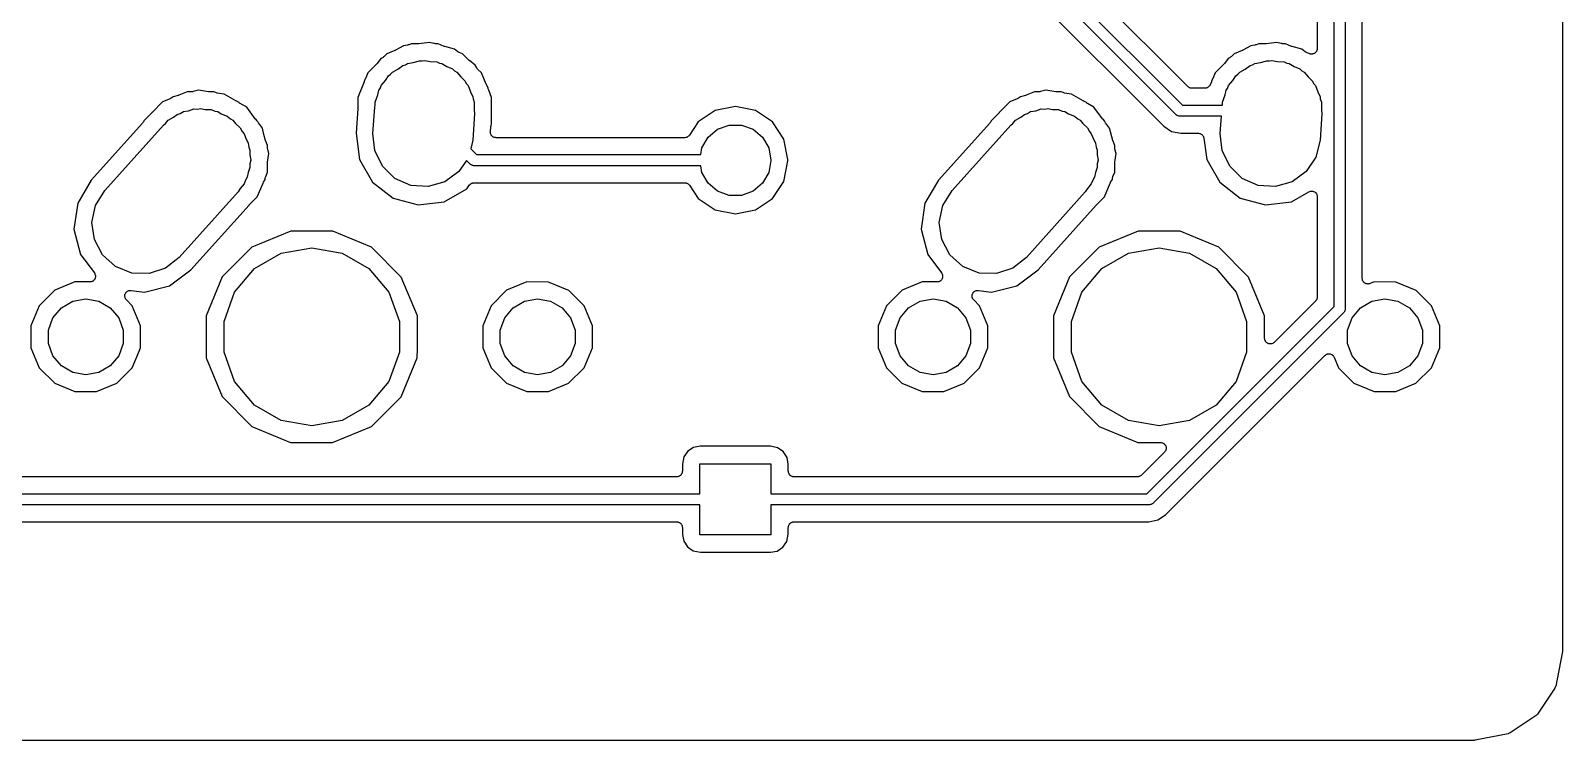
# Model space of a CAD drawing. Extents: x 29 to 257, y -104 to -29.
# Drawn here: x 222.28 to 256.72, y -104.32 to -88.37 of the extents above; entities that cross this region are included whole.
import ezdxf

# ---------------------------------------------------------------- set-up
doc = ezdxf.new("R2010")
doc.units = 0
doc.header["$MEASUREMENT"] = 0
doc.layers.add('BLACK', color=7, linetype='CONTINUOUS')

msp = doc.modelspace()

# ---------------------------------------------------------------- linework, layer by layer
at = {"layer": 'Black'}
for p, q in [((256.719, -31.0137), (256.719, -102.336)), ((248.038, -90.2584), (244.147, -86.3676)), ((244.323, -86.1898), (248.178, -90.045)), ((248.299, -89.6268), (244.852, -86.1805)), ((244.12, -86.879), (247.76, -90.519)), ((251.208, -87.4499), (251.208, -88.7718)), ((251.589, -94.5662), (251.589, -87.2395)), ((251.839, -87.1877), (251.839, -94.618)), ((252.22, -93.9379), (252.22, -87.2003)), ((230.468, -88.8181), (230.288, -88.8925)), ((230.475, -88.8137), (230.468, -88.8181)), ((230.483, -88.8109), (230.475, -88.8137)), ((230.664, -88.707), (230.483, -88.8109)), ((230.753, -88.6957), (230.664, -88.707)), ((230.769, -88.6907), (230.753, -88.6957)), ((230.785, -88.6871), (230.769, -88.6907)), ((230.842, -88.6637), (230.785, -88.6871)), ((230.993, -88.6639), (230.842, -88.6637)), ((231.001, -88.6625), (230.993, -88.6639)), ((231.009, -88.6628), (231.001, -88.6625)), ((231.246, -88.6325), (231.009, -88.6628)), ((231.347, -88.6598), (231.246, -88.6325)), ((231.363, -88.6613), (231.347, -88.6598)), ((231.38, -88.6642), (231.363, -88.6613)), ((231.441, -88.6643), (231.38, -88.6642)), ((231.58, -88.7222), (231.441, -88.6643)), ((231.588, -88.7239), (231.58, -88.7222)), ((231.596, -88.7274), (231.588, -88.7239)), ((231.812, -88.7862), (231.596, -88.7274)), ((231.889, -88.8455), (231.812, -88.7862)), ((231.904, -88.8533), (231.889, -88.8455)), ((249.518, -88.8181), (249.338, -88.8925)), ((249.525, -88.8137), (249.518, -88.8181)), ((249.533, -88.8109), (249.525, -88.8137)), ((249.714, -88.707), (249.533, -88.8109)), ((249.803, -88.6957), (249.714, -88.707)), ((249.819, -88.6907), (249.803, -88.6957)), ((249.835, -88.6871), (249.819, -88.6907)), ((249.892, -88.6637), (249.835, -88.6871)), ((250.043, -88.6639), (249.892, -88.6637)), ((250.051, -88.6625), (250.043, -88.6639)), ((250.059, -88.6628), (250.051, -88.6625)), ((250.296, -88.6325), (250.059, -88.6628)), ((250.397, -88.6598), (250.296, -88.6325)), ((250.413, -88.6613), (250.397, -88.6598)), ((250.43, -88.6642), (250.413, -88.6613)), ((250.491, -88.6643), (250.43, -88.6642)), ((250.63, -88.7222), (250.491, -88.6643)), ((250.638, -88.7239), (250.63, -88.7222)), ((250.646, -88.7274), (250.638, -88.7239)), ((250.862, -88.7862), (250.646, -88.7274)), ((250.939, -88.8455), (250.862, -88.7862)), ((250.954, -88.8533), (250.939, -88.8455)), ((251.182, -88.8462), (251.178, -88.8534)), ((251.188, -88.8401), (251.182, -88.8462)), ((251.193, -88.8273), (251.188, -88.8401)), ((251.2, -88.8152), (251.193, -88.8273)), ((251.202, -88.8071), (251.2, -88.8152)), ((251.205, -88.7994), (251.202, -88.8071)), ((251.206, -88.7855), (251.205, -88.7994)), ((251.208, -88.7718), (251.206, -88.7855)), ((230.059, -89.1207), (229.864, -89.3158)), ((230.064, -89.114), (230.059, -89.1207)), ((230.07, -89.1085), (230.064, -89.114)), ((230.155, -88.9986), (230.07, -89.1085)), ((230.203, -88.9712), (230.155, -88.9986)), ((230.216, -88.9605), (230.203, -88.9712)), ((230.23, -88.9509), (230.216, -88.9605)), ((230.288, -88.8925), (230.23, -88.9509)), ((230.534, -89.2358), (230.646, -89.1539)), ((230.646, -89.1539), (230.705, -89.1371)), ((230.705, -89.1371), (230.754, -89.1088)), ((230.754, -89.1088), (230.881, -89.0864)), ((230.881, -89.0864), (231.022, -89.0459)), ((231.022, -89.0459), (231.086, -89.0503)), ((231.086, -89.0503), (231.14, -89.0407)), ((231.14, -89.0407), (231.264, -89.0626)), ((231.264, -89.0626), (231.411, -89.0728)), ((231.411, -89.0728), (231.471, -89.099)), ((231.471, -89.099), (231.526, -89.1088)), ((231.526, -89.1088), (231.638, -89.1734)), ((231.638, -89.1734), (231.769, -89.2313)), ((231.918, -88.8623), (231.904, -88.8533)), ((231.994, -88.894), (231.918, -88.8623)), ((232.132, -89.032), (231.994, -88.894)), ((232.139, -89.0367), (232.132, -89.032)), ((232.144, -89.0427), (232.139, -89.0367)), ((232.276, -89.1449), (232.144, -89.0427)), ((232.311, -89.2048), (232.276, -89.1449)), ((249.109, -89.1207), (248.914, -89.3158)), ((249.114, -89.114), (249.109, -89.1207)), ((249.12, -89.1085), (249.114, -89.114)), ((249.205, -88.9986), (249.12, -89.1085)), ((249.253, -88.9712), (249.205, -88.9986)), ((249.266, -88.9605), (249.253, -88.9712)), ((249.28, -88.9509), (249.266, -88.9605)), ((249.338, -88.8925), (249.28, -88.9509)), ((249.584, -89.2358), (249.696, -89.1539)), ((249.696, -89.1539), (249.755, -89.1371)), ((249.755, -89.1371), (249.804, -89.1088)), ((249.804, -89.1088), (249.931, -89.0864)), ((249.931, -89.0864), (250.072, -89.0459)), ((250.072, -89.0459), (250.136, -89.0503)), ((250.136, -89.0503), (250.19, -89.0407)), ((250.19, -89.0407), (250.314, -89.0626)), ((250.314, -89.0626), (250.461, -89.0728)), ((250.461, -89.0728), (250.521, -89.099)), ((250.521, -89.099), (250.576, -89.1088)), ((250.576, -89.1088), (250.688, -89.1734)), ((250.688, -89.1734), (250.819, -89.2313)), ((250.968, -88.8623), (250.954, -88.8533)), ((251.032, -88.8891), (250.968, -88.8623)), ((251.046, -88.8921), (251.032, -88.8891)), ((251.059, -88.8969), (251.046, -88.8921)), ((251.067, -88.8969), (251.059, -88.8969)), ((251.075, -88.8987), (251.067, -88.8969)), ((251.089, -88.8969), (251.075, -88.8987)), ((251.103, -88.8969), (251.089, -88.8969)), ((251.111, -88.894), (251.103, -88.8969)), ((251.119, -88.8929), (251.111, -88.894)), ((251.131, -88.8865), (251.119, -88.8929)), ((251.144, -88.8818), (251.131, -88.8865)), ((251.151, -88.8764), (251.144, -88.8818)), ((251.158, -88.8726), (251.151, -88.8764)), ((251.168, -88.8624), (251.158, -88.8726)), ((251.178, -88.8534), (251.168, -88.8624)), ((229.781, -89.5161), (229.634, -89.8691)), ((229.783, -89.5081), (229.781, -89.5161)), ((229.786, -89.5007), (229.783, -89.5081)), ((229.796, -89.4628), (229.786, -89.5007)), ((229.8, -89.4578), (229.796, -89.4628)), ((229.808, -89.443), (229.8, -89.4578)), ((229.817, -89.4289), (229.808, -89.443)), ((229.864, -89.3158), (229.817, -89.4289)), ((230.162, -89.6054), (230.26, -89.4891)), ((230.26, -89.4891), (230.33, -89.3839)), ((230.33, -89.3839), (230.375, -89.3512)), ((230.375, -89.3512), (230.414, -89.3049)), ((230.414, -89.3049), (230.534, -89.2358)), ((231.769, -89.2313), (231.814, -89.2747)), ((231.814, -89.2747), (231.866, -89.3049)), ((231.866, -89.3049), (231.955, -89.4107)), ((231.955, -89.4107), (232.05, -89.5025)), ((232.05, -89.5025), (232.075, -89.5545)), ((232.321, -89.2177), (232.311, -89.2048)), ((232.331, -89.2314), (232.321, -89.2177)), ((232.417, -89.318), (232.331, -89.2314)), ((232.523, -89.5733), (232.417, -89.318)), ((248.831, -89.5161), (248.802, -89.5857)), ((248.833, -89.5081), (248.831, -89.5161)), ((248.836, -89.5007), (248.833, -89.5081)), ((248.846, -89.4628), (248.836, -89.5007)), ((248.85, -89.4578), (248.846, -89.4628)), ((248.858, -89.443), (248.85, -89.4578)), ((248.867, -89.4289), (248.858, -89.443)), ((248.914, -89.3158), (248.867, -89.4289)), ((249.212, -89.6054), (249.31, -89.4891)), ((249.31, -89.4891), (249.38, -89.3839)), ((249.38, -89.3839), (249.425, -89.3512)), ((249.425, -89.3512), (249.464, -89.3049)), ((249.464, -89.3049), (249.584, -89.2358)), ((250.819, -89.2313), (250.864, -89.2747)), ((250.864, -89.2747), (250.916, -89.3049)), ((250.916, -89.3049), (251.005, -89.4107)), ((251.005, -89.4107), (251.1, -89.5025)), ((251.1, -89.5025), (251.125, -89.5545)), ((225.485, -89.856), (225.441, -89.8883)), ((225.596, -89.8276), (225.485, -89.856)), ((225.604, -89.8239), (225.596, -89.8276)), ((225.613, -89.8219), (225.604, -89.8239)), ((225.802, -89.7437), (225.613, -89.8219)), ((225.907, -89.7438), (225.802, -89.7437)), ((225.922, -89.7411), (225.907, -89.7438)), ((225.938, -89.7399), (225.922, -89.7411)), ((226.053, -89.7106), (225.938, -89.7399)), ((226.279, -89.7429), (226.053, -89.7106)), ((226.288, -89.7426), (226.279, -89.7429)), ((226.296, -89.7442), (226.288, -89.7426)), ((226.401, -89.7443), (226.296, -89.7442)), ((226.445, -89.7628), (226.401, -89.7443)), ((226.461, -89.7662), (226.445, -89.7628)), ((226.476, -89.7712), (226.461, -89.7662)), ((226.634, -89.7937), (226.476, -89.7712)), ((226.892, -89.9467), (226.634, -89.7937)), ((229.634, -89.8691), (229.634, -90.1132)), ((230.028, -89.9739), (230.085, -89.8156)), ((230.085, -89.8156), (230.112, -89.708)), ((230.112, -89.708), (230.139, -89.6678)), ((230.139, -89.6678), (230.162, -89.6054)), ((232.075, -89.5545), (232.118, -89.6054)), ((232.118, -89.6054), (232.17, -89.748)), ((232.17, -89.748), (232.221, -89.8535)), ((232.221, -89.8535), (232.227, -89.9046)), ((232.527, -89.5802), (232.523, -89.5733)), ((232.53, -89.5879), (232.527, -89.5802)), ((232.568, -89.654), (232.53, -89.5879)), ((232.571, -89.6782), (232.568, -89.654)), ((232.576, -89.6942), (232.571, -89.6782)), ((232.58, -89.7105), (232.576, -89.6942)), ((232.646, -89.8718), (232.58, -89.7105)), ((232.646, -90.4709), (232.646, -89.8718)), ((244.535, -89.856), (244.491, -89.8883)), ((244.646, -89.8276), (244.535, -89.856)), ((244.654, -89.8239), (244.646, -89.8276)), ((244.663, -89.8219), (244.654, -89.8239)), ((244.852, -89.7437), (244.663, -89.8219)), ((244.957, -89.7438), (244.852, -89.7437)), ((244.972, -89.7411), (244.957, -89.7438)), ((244.988, -89.7399), (244.972, -89.7411)), ((245.103, -89.7106), (244.988, -89.7399)), ((245.329, -89.7429), (245.103, -89.7106)), ((245.338, -89.7426), (245.329, -89.7429)), ((245.346, -89.7442), (245.338, -89.7426)), ((245.451, -89.7443), (245.346, -89.7442)), ((245.495, -89.7628), (245.451, -89.7443)), ((245.511, -89.7662), (245.495, -89.7628)), ((245.526, -89.7712), (245.511, -89.7662)), ((245.684, -89.7937), (245.526, -89.7712)), ((245.942, -89.9467), (245.684, -89.7937)), ((248.303, -89.63), (248.299, -89.6268)), ((248.307, -89.6343), (248.303, -89.63)), ((248.321, -89.6426), (248.307, -89.6343)), ((248.335, -89.6521), (248.321, -89.6426)), ((248.34, -89.6535), (248.335, -89.6521)), ((248.345, -89.6563), (248.34, -89.6535)), ((248.361, -89.6592), (248.345, -89.6563)), ((248.377, -89.6635), (248.361, -89.6592)), ((248.383, -89.663), (248.377, -89.6635)), ((248.388, -89.664), (248.383, -89.663)), ((248.685, -89.664), (248.388, -89.664)), ((248.693, -89.6626), (248.685, -89.664)), ((248.701, -89.6629), (248.693, -89.6626)), ((248.714, -89.6588), (248.701, -89.6629)), ((248.728, -89.6563), (248.714, -89.6588)), ((248.735, -89.6522), (248.728, -89.6563)), ((248.743, -89.6497), (248.735, -89.6522)), ((248.754, -89.6412), (248.743, -89.6497)), ((248.766, -89.6343), (248.754, -89.6412)), ((248.772, -89.6279), (248.766, -89.6343)), ((248.778, -89.6229), (248.772, -89.6279)), ((248.786, -89.6112), (248.778, -89.6229)), ((248.795, -89.6005), (248.786, -89.6112)), ((248.797, -89.5927), (248.795, -89.6005)), ((248.802, -89.5857), (248.797, -89.5927)), ((249.078, -89.9739), (249.135, -89.8156)), ((249.135, -89.8156), (249.162, -89.708)), ((249.162, -89.708), (249.189, -89.6678)), ((249.189, -89.6678), (249.212, -89.6054)), ((251.125, -89.5545), (251.168, -89.6054)), ((251.168, -89.6054), (251.22, -89.748)), ((251.22, -89.748), (251.271, -89.8535)), ((251.271, -89.8535), (251.277, -89.9046)), ((225.004, -90.2159), (224.824, -90.3958)), ((225.006, -90.213), (225.004, -90.2159)), ((225.009, -90.2108), (225.006, -90.213)), ((225.01, -90.2097), (225.009, -90.2104)), ((225.009, -90.2104), (225.009, -90.2108)), ((225.248, -89.9725), (225.01, -90.2097)), ((225.414, -89.9041), (225.248, -89.9725)), ((225.427, -89.8955), (225.414, -89.9041)), ((225.441, -89.8883), (225.427, -89.8955)), ((225.643, -90.2294), (225.714, -90.1888)), ((225.714, -90.1888), (225.831, -90.1682)), ((225.831, -90.1682), (225.947, -90.1302)), ((225.947, -90.1302), (226.03, -90.133)), ((226.03, -90.133), (226.1, -90.1207)), ((226.1, -90.1207), (226.202, -90.1387)), ((226.202, -90.1387), (226.337, -90.1432)), ((226.337, -90.1432), (226.423, -90.1777)), ((226.423, -90.1777), (226.486, -90.1888)), ((226.486, -90.1888), (226.567, -90.2357)), ((226.9, -89.9499), (226.892, -89.9467)), ((226.908, -89.9548), (226.9, -89.9499)), ((226.954, -89.974), (226.908, -89.9548)), ((226.967, -89.9864), (226.954, -89.974)), ((226.98, -89.9956), (226.967, -89.9864)), ((226.992, -90.0059), (226.98, -89.9956)), ((227.138, -90.0928), (226.992, -90.0059)), ((227.33, -90.349), (227.138, -90.0928)), ((229.634, -90.1218), (229.596, -90.6715)), ((229.634, -90.1132), (229.633, -90.1174)), ((229.633, -90.1174), (229.634, -90.1218)), ((229.977, -90.678), (230.018, -90.0872)), ((230.018, -90.0872), (230.028, -90.0476)), ((230.028, -90.0476), (230.028, -89.9739)), ((232.227, -89.9046), (232.252, -89.9739)), ((232.252, -89.9739), (232.252, -90.1424)), ((232.252, -90.1424), (232.263, -90.242)), ((237.674, -90.1668), (237.292, -90.4223)), ((238.125, -90.0771), (237.674, -90.1668)), ((238.576, -90.1668), (238.125, -90.0771)), ((238.958, -90.4223), (238.576, -90.1668)), ((244.054, -90.2159), (243.874, -90.3958)), ((244.056, -90.213), (244.054, -90.2159)), ((244.059, -90.2108), (244.056, -90.213)), ((244.06, -90.2097), (244.059, -90.2104)), ((244.059, -90.2104), (244.059, -90.2108)), ((244.298, -89.9725), (244.06, -90.2097)), ((244.464, -89.9041), (244.298, -89.9725)), ((244.477, -89.8955), (244.464, -89.9041)), ((244.491, -89.8883), (244.477, -89.8955)), ((244.693, -90.2294), (244.764, -90.1888)), ((244.764, -90.1888), (244.881, -90.1682)), ((244.881, -90.1682), (244.997, -90.1302)), ((244.997, -90.1302), (245.08, -90.133)), ((245.08, -90.133), (245.15, -90.1207)), ((245.15, -90.1207), (245.252, -90.1387)), ((245.252, -90.1387), (245.387, -90.1432)), ((245.387, -90.1432), (245.473, -90.1777)), ((245.473, -90.1777), (245.536, -90.1888)), ((245.536, -90.1888), (245.617, -90.2357)), ((245.95, -89.9499), (245.942, -89.9467)), ((245.958, -89.9548), (245.95, -89.9499)), ((246.004, -89.974), (245.958, -89.9548)), ((246.017, -89.9864), (246.004, -89.974)), ((246.03, -89.9956), (246.017, -89.9864)), ((246.042, -90.0059), (246.03, -89.9956)), ((246.188, -90.0928), (246.042, -90.0059)), ((246.38, -90.349), (246.188, -90.0928)), ((248.178, -90.045), (249.078, -90.045)), ((249.078, -90.045), (249.078, -89.9739)), ((251.277, -89.9046), (251.302, -89.9739)), ((251.302, -89.9739), (251.302, -90.1424)), ((251.302, -90.1424), (251.313, -90.242)), ((224.793, -90.4515), (223.643, -91.733)), ((223.947, -91.9647), (225.268, -90.4927)), ((224.804, -90.4333), (224.793, -90.4515)), ((224.816, -90.4153), (224.804, -90.4333)), ((224.824, -90.3958), (224.816, -90.4153)), ((225.268, -90.4927), (225.314, -90.4569)), ((225.314, -90.4569), (225.374, -90.3849)), ((225.374, -90.3849), (225.493, -90.3162)), ((225.493, -90.3162), (225.575, -90.2516)), ((225.575, -90.2516), (225.643, -90.2294)), ((226.567, -90.2357), (226.7, -90.2889)), ((226.7, -90.2889), (226.772, -90.3541)), ((226.772, -90.3541), (226.826, -90.3849)), ((226.826, -90.3849), (226.884, -90.4541)), ((226.884, -90.4541), (226.991, -90.5499)), ((226.991, -90.5499), (227.037, -90.6363)), ((227.337, -90.3551), (227.33, -90.349)), ((227.342, -90.3625), (227.337, -90.3551)), ((227.377, -90.398), (227.342, -90.3625)), ((227.384, -90.4142), (227.377, -90.398)), ((227.393, -90.4276), (227.384, -90.4142)), ((227.4, -90.4419), (227.393, -90.4276)), ((227.49, -90.5622), (227.4, -90.4419)), ((227.527, -90.7067), (227.49, -90.5622)), ((232.263, -90.242), (232.222, -90.8328)), ((232.617, -90.6395), (232.624, -90.5405)), ((232.624, -90.5405), (232.629, -90.5205)), ((232.629, -90.5205), (232.633, -90.5005)), ((232.633, -90.5005), (232.646, -90.4709)), ((237.292, -90.4223), (237.094, -90.7188)), ((237.725, -90.5854), (237.986, -90.4903)), ((237.986, -90.4903), (238.264, -90.4903)), ((238.264, -90.4903), (238.525, -90.5854)), ((239.214, -90.8046), (238.958, -90.4223)), ((243.843, -90.4515), (242.693, -91.733)), ((242.997, -91.9647), (244.318, -90.4927)), ((243.854, -90.4333), (243.843, -90.4515)), ((243.866, -90.4153), (243.854, -90.4333)), ((243.874, -90.3958), (243.866, -90.4153)), ((244.318, -90.4927), (244.364, -90.4569)), ((244.364, -90.4569), (244.424, -90.3849)), ((244.424, -90.3849), (244.543, -90.3162)), ((244.543, -90.3162), (244.625, -90.2516)), ((244.625, -90.2516), (244.693, -90.2294)), ((245.617, -90.2357), (245.75, -90.2889)), ((245.75, -90.2889), (245.822, -90.3541)), ((245.822, -90.3541), (245.876, -90.3849)), ((245.876, -90.3849), (245.934, -90.4541)), ((245.934, -90.4541), (246.041, -90.5499)), ((246.041, -90.5499), (246.087, -90.6363)), ((246.387, -90.3551), (246.38, -90.349)), ((246.392, -90.3625), (246.387, -90.3551)), ((246.427, -90.398), (246.392, -90.3625)), ((246.434, -90.4142), (246.427, -90.398)), ((246.443, -90.4276), (246.434, -90.4142)), ((246.45, -90.4419), (246.443, -90.4276)), ((246.54, -90.5622), (246.45, -90.4419)), ((246.611, -90.8382), (246.54, -90.5622)), ((247.76, -90.519), (247.934, -90.6352)), ((248.042, -90.2615), (248.038, -90.2584)), ((248.046, -90.2658), (248.042, -90.2615)), ((248.06, -90.2739), (248.046, -90.2658)), ((248.073, -90.2833), (248.06, -90.2739)), ((248.079, -90.2847), (248.073, -90.2833)), ((248.083, -90.2875), (248.079, -90.2847)), ((248.1, -90.2903), (248.083, -90.2875)), ((248.115, -90.2945), (248.1, -90.2903)), ((248.121, -90.294), (248.115, -90.2945)), ((248.126, -90.295), (248.121, -90.294)), ((249.054, -90.295), (248.126, -90.295)), ((249.027, -90.678), (249.054, -90.295)), ((251.313, -90.242), (251.272, -90.8328)), ((227.037, -90.6363), (227.078, -90.6854)), ((227.078, -90.6854), (227.11, -90.7734)), ((227.11, -90.7734), (227.175, -90.8945)), ((227.175, -90.8945), (227.188, -90.9873)), ((227.561, -90.8382), (227.527, -90.7067)), ((227.564, -90.8464), (227.561, -90.8382)), ((227.566, -90.8552), (227.564, -90.8464)), ((227.606, -90.9518), (227.566, -90.8552)), ((229.596, -90.6715), (229.672, -91.266)), ((230.019, -91.0665), (229.977, -90.678)), ((232.222, -90.8328), (232.174, -91.027)), ((232.619, -90.6549), (232.617, -90.6395)), ((232.619, -90.6703), (232.619, -90.6549)), ((232.621, -90.6767), (232.619, -90.6703)), ((232.622, -90.6834), (232.621, -90.6767)), ((232.629, -90.6972), (232.622, -90.6834)), ((232.634, -90.7117), (232.629, -90.6972)), ((232.638, -90.7169), (232.634, -90.7117)), ((232.641, -90.723), (232.638, -90.7169)), ((232.652, -90.7337), (232.641, -90.723)), ((232.662, -90.7455), (232.652, -90.7337)), ((232.668, -90.7489), (232.662, -90.7455)), ((232.673, -90.7536), (232.668, -90.7489)), ((232.687, -90.7599), (232.673, -90.7536)), ((232.7, -90.7676), (232.687, -90.7599)), ((232.707, -90.7688), (232.7, -90.7676)), ((232.713, -90.7715), (232.707, -90.7688)), ((232.729, -90.7726), (232.713, -90.7715)), ((232.744, -90.7752), (232.729, -90.7726)), ((236.988, -90.7752), (232.744, -90.7752)), ((237.006, -90.7721), (236.988, -90.7752)), ((237.023, -90.7702), (237.006, -90.7721)), ((237.027, -90.7683), (237.023, -90.7702)), ((237.031, -90.7676), (237.027, -90.7683)), ((237.047, -90.7586), (237.031, -90.7676)), ((237.063, -90.7507), (237.047, -90.7586)), ((237.066, -90.7476), (237.063, -90.7507)), ((237.07, -90.7455), (237.066, -90.7476)), ((237.081, -90.7318), (237.07, -90.7455)), ((237.094, -90.7188), (237.081, -90.7318)), ((237.373, -91.0046), (237.512, -90.764)), ((237.512, -90.764), (237.725, -90.5854)), ((238.525, -90.5854), (238.738, -90.764)), ((238.738, -90.764), (238.877, -91.0046)), ((239.306, -91.2681), (239.214, -90.8046)), ((246.087, -90.6363), (246.128, -90.6854)), ((246.128, -90.6854), (246.16, -90.7734)), ((246.16, -90.7734), (246.225, -90.8945)), ((246.225, -90.8945), (246.238, -90.9873)), ((246.614, -90.8464), (246.611, -90.8382)), ((246.616, -90.8552), (246.614, -90.8464)), ((246.656, -90.9518), (246.616, -90.8552)), ((247.934, -90.6352), (248.139, -90.676)), ((248.139, -90.676), (248.535, -90.676)), ((248.535, -90.676), (248.538, -90.6765)), ((248.538, -90.6765), (248.541, -90.6761)), ((248.541, -90.6761), (248.559, -90.6803)), ((248.559, -90.6803), (248.578, -90.6837)), ((248.578, -90.6837), (248.581, -90.6852)), ((248.581, -90.6852), (248.584, -90.6858)), ((248.584, -90.6858), (248.6, -90.6962)), ((248.6, -90.6962), (248.616, -90.7057)), ((248.616, -90.7057), (248.618, -90.708)), ((248.618, -90.708), (248.621, -90.7097)), ((248.621, -90.7097), (248.632, -90.7249)), ((248.632, -90.7249), (248.645, -90.7395)), ((248.645, -90.7395), (248.646, -90.7423)), ((248.646, -90.7423), (248.648, -90.7447)), ((248.648, -90.7447), (248.653, -90.763)), ((248.653, -90.763), (248.66, -90.7809)), ((248.66, -90.7809), (248.66, -90.784)), ((248.66, -90.784), (248.661, -90.7869)), ((248.661, -90.7869), (248.722, -91.266)), ((249.069, -91.0665), (249.027, -90.678)), ((251.272, -90.8328), (251.178, -91.212)), ((227.188, -90.9873), (227.212, -91.0539)), ((227.212, -91.0539), (227.212, -91.1576)), ((227.212, -91.1576), (227.23, -91.2813)), ((227.606, -91), (227.606, -90.9518)), ((227.609, -91.0157), (227.606, -91)), ((227.607, -91.3283), (227.636, -91.1306)), ((227.61, -91.0316), (227.609, -91.0157)), ((227.636, -91.1306), (227.61, -91.0316)), ((230.19, -91.4175), (230.019, -91.0665)), ((232.174, -91.027), (232.303, -91.1562)), ((232.303, -91.1562), (237.347, -91.1562)), ((237.347, -91.1562), (237.373, -91.0046)), ((238.877, -91.0046), (238.925, -91.2782)), ((246.238, -90.9873), (246.262, -91.0539)), ((246.262, -91.0539), (246.262, -91.1576)), ((246.262, -91.1576), (246.28, -91.2813)), ((246.656, -91), (246.656, -90.9518)), ((246.659, -91.0157), (246.656, -91)), ((246.657, -91.3283), (246.686, -91.1306)), ((246.66, -91.0316), (246.659, -91.0157)), ((246.686, -91.1306), (246.66, -91.0316)), ((249.24, -91.4175), (249.069, -91.0665)), ((251.178, -91.212), (250.96, -91.5361)), ((227.171, -91.5578), (227.149, -91.6636)), ((227.212, -91.4461), (227.171, -91.5578)), ((227.23, -91.2813), (227.212, -91.3649)), ((227.212, -91.3649), (227.212, -91.4461)), ((227.565, -91.6479), (227.606, -91.5509)), ((227.606, -91.3462), (227.607, -91.3373)), ((227.606, -91.5509), (227.606, -91.3462)), ((227.607, -91.3373), (227.607, -91.3283)), ((229.672, -91.266), (229.964, -91.7751)), ((230.471, -91.6887), (230.19, -91.4175)), ((231.91, -91.5361), (231.594, -91.7661)), ((232.078, -91.2853), (231.91, -91.5361)), ((232.163, -91.3696), (232.078, -91.2853)), ((232.167, -91.3728), (232.163, -91.3696)), ((232.171, -91.377), (232.167, -91.3728)), ((232.185, -91.3852), (232.171, -91.377)), ((232.198, -91.3945), (232.185, -91.3852)), ((232.204, -91.396), (232.198, -91.3945)), ((232.208, -91.3987), (232.204, -91.396)), ((232.225, -91.4015), (232.208, -91.3987)), ((232.24, -91.4058), (232.225, -91.4015)), ((232.246, -91.4053), (232.24, -91.4058)), ((232.251, -91.4062), (232.246, -91.4053)), ((237.347, -91.4062), (232.251, -91.4062)), ((237.373, -91.5579), (237.347, -91.4062)), ((237.512, -91.7985), (237.373, -91.5579)), ((238.877, -91.5579), (238.738, -91.7985)), ((238.925, -91.2843), (238.877, -91.5579)), ((238.925, -91.2782), (238.925, -91.2843)), ((239.214, -91.7579), (239.306, -91.2944)), ((239.306, -91.2944), (239.306, -91.2681)), ((246.221, -91.5578), (246.199, -91.6636)), ((246.262, -91.4461), (246.221, -91.5578)), ((246.28, -91.2813), (246.262, -91.3649)), ((246.262, -91.3649), (246.262, -91.4461)), ((246.615, -91.6479), (246.656, -91.5509)), ((246.656, -91.3462), (246.657, -91.3373)), ((246.656, -91.5509), (246.656, -91.3462)), ((246.657, -91.3373), (246.657, -91.3283)), ((248.722, -91.266), (249.014, -91.7751)), ((249.521, -91.6887), (249.24, -91.4175)), ((250.96, -91.5361), (250.644, -91.7661)), ((223.643, -91.733), (223.338, -92.2487)), ((226.99, -91.92), (226.943, -91.9953)), ((227.078, -91.8146), (226.99, -91.92)), ((227.11, -91.7264), (227.078, -91.8146)), ((227.149, -91.6636), (227.11, -91.7264)), ((227.376, -92.1042), (227.505, -91.7941)), ((227.505, -91.7941), (227.51, -91.7865)), ((227.51, -91.7865), (227.513, -91.7781)), ((227.513, -91.7781), (227.552, -91.7113)), ((227.552, -91.7113), (227.557, -91.6786)), ((227.557, -91.6786), (227.562, -91.6634)), ((227.562, -91.6634), (227.565, -91.6479)), ((229.964, -91.7751), (230.428, -92.1338)), ((230.829, -91.8472), (230.471, -91.6887)), ((231.218, -91.8741), (230.829, -91.8472)), ((231.594, -91.7661), (231.218, -91.8741)), ((231.576, -92.213), (232.085, -91.9214)), ((232.085, -91.9214), (232.15, -91.8365)), ((232.15, -91.8365), (232.152, -91.8351)), ((232.152, -91.8349), (232.154, -91.8336)), ((232.152, -91.8351), (232.152, -91.8349)), ((232.154, -91.8336), (232.155, -91.8305)), ((232.155, -91.8305), (232.164, -91.8234)), ((232.164, -91.8234), (232.17, -91.817)), ((232.17, -91.817), (232.176, -91.8133)), ((232.176, -91.8133), (232.183, -91.8068)), ((232.183, -91.8068), (232.185, -91.8061)), ((232.185, -91.8057), (232.187, -91.805)), ((232.185, -91.8061), (232.185, -91.8057)), ((232.187, -91.805), (232.19, -91.8029)), ((232.19, -91.8029), (232.2, -91.7994)), ((232.2, -91.7994), (232.208, -91.7949)), ((232.208, -91.7949), (232.215, -91.7936)), ((232.215, -91.7936), (232.224, -91.7901)), ((232.224, -91.7901), (232.226, -91.79)), ((232.226, -91.79), (232.226, -91.7897)), ((232.226, -91.7897), (232.226, -91.7897)), ((232.226, -91.7897), (232.229, -91.7897)), ((232.229, -91.7897), (232.232, -91.7887)), ((232.232, -91.7887), (232.242, -91.7889)), ((232.242, -91.7889), (232.251, -91.7873)), ((232.251, -91.7873), (236.988, -91.7873)), ((236.988, -91.7873), (237.006, -91.7904)), ((237.006, -91.7904), (237.023, -91.7923)), ((237.023, -91.7923), (237.027, -91.7942)), ((237.027, -91.7942), (237.031, -91.7949)), ((237.031, -91.7949), (237.047, -91.8039)), ((237.047, -91.8039), (237.063, -91.8118)), ((237.063, -91.8118), (237.066, -91.8149)), ((237.066, -91.8149), (237.07, -91.817)), ((237.07, -91.817), (237.081, -91.8307)), ((237.081, -91.8307), (237.094, -91.8437)), ((237.094, -91.8437), (237.292, -92.1402)), ((237.725, -91.9771), (237.512, -91.7985)), ((238.738, -91.7985), (238.525, -91.9771)), ((238.958, -92.1402), (239.214, -91.7579)), ((242.693, -91.733), (242.388, -92.2487)), ((246.04, -91.92), (245.993, -91.9953)), ((246.128, -91.8146), (246.04, -91.92)), ((246.16, -91.7264), (246.128, -91.8146)), ((246.199, -91.6636), (246.16, -91.7264)), ((246.426, -92.1042), (246.555, -91.7941)), ((246.555, -91.7941), (246.56, -91.7865)), ((246.56, -91.7865), (246.563, -91.7781)), ((246.563, -91.7781), (246.602, -91.7113)), ((246.602, -91.7113), (246.607, -91.6786)), ((246.607, -91.6786), (246.612, -91.6634)), ((246.612, -91.6634), (246.615, -91.6479)), ((249.014, -91.7751), (249.478, -92.1338)), ((249.879, -91.8472), (249.521, -91.6887)), ((250.268, -91.8741), (249.879, -91.8472)), ((250.644, -91.7661), (250.268, -91.8741)), ((223.338, -92.2487), (223.254, -92.8294)), ((223.741, -92.2964), (223.947, -91.9647)), ((226.943, -91.9953), (225.622, -93.4673)), ((225.885, -93.7446), (227.191, -92.2892)), ((227.191, -92.2892), (227.194, -92.287)), ((227.194, -92.287), (227.196, -92.2841)), ((227.196, -92.2841), (227.376, -92.1042)), ((230.428, -92.1338), (230.994, -92.2875)), ((230.994, -92.2875), (231.576, -92.213)), ((237.292, -92.1402), (237.674, -92.3957)), ((237.986, -92.0722), (237.725, -91.9771)), ((238.264, -92.0722), (237.986, -92.0722)), ((238.525, -91.9771), (238.264, -92.0722)), ((238.576, -92.3957), (238.958, -92.1402)), ((242.388, -92.2487), (242.304, -92.8294)), ((242.791, -92.2964), (242.997, -91.9647)), ((245.993, -91.9953), (244.672, -93.4673)), ((244.935, -93.7446), (246.241, -92.2892)), ((246.241, -92.2892), (246.244, -92.287)), ((246.244, -92.287), (246.246, -92.2841)), ((246.246, -92.2841), (246.426, -92.1042)), ((249.478, -92.1338), (250.044, -92.2875)), ((250.044, -92.2875), (250.626, -92.213)), ((250.626, -92.213), (251.018, -91.9884)), ((251.018, -91.9884), (251.038, -91.981)), ((251.038, -91.981), (251.059, -91.9735)), ((251.059, -91.9735), (251.059, -91.9734)), ((251.059, -91.9734), (251.081, -91.9735)), ((251.059, -91.9735), (251.059, -91.9735)), ((251.081, -91.9735), (251.103, -91.9735)), ((251.103, -91.9735), (251.103, -91.9736)), ((251.103, -91.9736), (251.103, -91.9736)), ((251.103, -91.9736), (251.124, -91.9811)), ((251.124, -91.9811), (251.144, -91.9886)), ((251.144, -91.9886), (251.145, -91.9887)), ((251.145, -91.9887), (251.145, -91.9888)), ((251.145, -91.9888), (251.162, -92.0029)), ((251.162, -92.0029), (251.178, -92.017)), ((251.178, -92.017), (251.178, -92.0172)), ((251.178, -92.0172), (251.179, -92.0173)), ((251.179, -92.0173), (251.19, -92.0364)), ((251.19, -92.0364), (251.2, -92.0552)), ((251.2, -92.0552), (251.2, -92.0554)), ((251.2, -92.0554), (251.2, -92.0556)), ((251.2, -92.0556), (251.204, -92.0772)), ((251.204, -92.0772), (251.208, -92.0986)), ((251.208, -92.0986), (251.208, -94.3558)), ((223.66, -92.6787), (223.741, -92.2964)), ((237.674, -92.3957), (238.125, -92.4854)), ((238.125, -92.4854), (238.576, -92.3957)), ((242.71, -92.6787), (242.791, -92.2964)), ((223.254, -92.8294), (223.4, -93.3978)), ((223.715, -93.0655), (223.66, -92.6787)), ((228.13, -92.8747), (227.256, -93.2355)), ((229.074, -92.8755), (228.13, -92.8747)), ((229.947, -93.2378), (229.074, -92.8755)), ((242.304, -92.8294), (242.45, -93.3978)), ((242.765, -93.0655), (242.71, -92.6787)), ((247.18, -92.8747), (246.306, -93.2355)), ((248.124, -92.8755), (247.18, -92.8747)), ((248.997, -93.2378), (248.124, -92.8755)), ((223.899, -93.4101), (223.715, -93.0655)), ((227.256, -93.2355), (226.588, -93.903)), ((227.915, -93.3692), (228.6, -93.2485)), ((228.6, -93.2485), (229.285, -93.3692)), ((230.615, -93.9065), (229.947, -93.2378)), ((242.949, -93.4101), (242.765, -93.0655)), ((246.306, -93.2355), (245.638, -93.903)), ((246.965, -93.3692), (247.65, -93.2485)), ((247.65, -93.2485), (248.335, -93.3692)), ((249.665, -93.9065), (248.997, -93.2378)), ((223.4, -93.3978), (223.713, -93.815)), ((224.19, -93.6711), (223.899, -93.4101)), ((224.553, -93.8168), (224.19, -93.6711)), ((225.622, -93.4673), (225.315, -93.7084)), ((227.313, -93.7167), (227.915, -93.3692)), ((229.285, -93.3692), (229.887, -93.7167)), ((242.45, -93.3978), (242.763, -93.815)), ((243.24, -93.6711), (242.949, -93.4101)), ((243.603, -93.8168), (243.24, -93.6711)), ((244.672, -93.4673), (244.365, -93.7084)), ((246.363, -93.7167), (246.965, -93.3692)), ((248.335, -93.3692), (248.937, -93.7167)), ((223.618, -94.0168), (223.611, -94.0182)), ((223.626, -94.0173), (223.618, -94.0168)), ((223.64, -94.0131), (223.626, -94.0173)), ((223.654, -94.0106), (223.64, -94.0131)), ((223.661, -94.0067), (223.654, -94.0106)), ((223.668, -94.0045), (223.661, -94.0067)), ((223.68, -93.9958), (223.668, -94.0045)), ((223.693, -93.9885), (223.68, -93.9958)), ((223.697, -93.9827), (223.693, -93.9885)), ((223.704, -93.978), (223.697, -93.9827)), ((223.712, -93.9659), (223.704, -93.978)), ((223.721, -93.9548), (223.712, -93.9659)), ((223.713, -93.815), (223.716, -93.8219)), ((223.716, -93.8219), (223.721, -93.8278)), ((223.721, -93.8278), (223.726, -93.8414)), ((223.724, -93.9476), (223.721, -93.9548)), ((223.728, -93.9411), (223.724, -93.9476)), ((223.726, -93.8414), (223.733, -93.8544)), ((223.731, -93.927), (223.728, -93.9411)), ((223.736, -93.9133), (223.731, -93.927)), ((223.733, -93.8544), (223.733, -93.862)), ((223.733, -93.862), (223.736, -93.8692)), ((223.736, -93.8692), (223.736, -93.8837)), ((223.736, -93.8837), (223.738, -93.8982)), ((223.738, -93.8982), (223.736, -93.9057)), ((223.736, -93.9057), (223.736, -93.9133)), ((224.943, -93.8298), (224.553, -93.8168)), ((225.315, -93.7084), (224.943, -93.8298)), ((225.405, -94.104), (225.885, -93.7446)), ((226.588, -93.903), (226.226, -94.7755)), ((226.867, -94.2492), (227.313, -93.7167)), ((229.887, -93.7167), (230.333, -94.2492)), ((230.975, -94.7797), (230.615, -93.9065)), ((242.668, -94.0168), (242.661, -94.0182)), ((242.676, -94.0173), (242.668, -94.0168)), ((242.69, -94.0131), (242.676, -94.0173)), ((242.704, -94.0106), (242.69, -94.0131)), ((242.711, -94.0067), (242.704, -94.0106)), ((242.718, -94.0045), (242.711, -94.0067)), ((242.73, -93.9958), (242.718, -94.0045)), ((242.743, -93.9885), (242.73, -93.9958)), ((242.747, -93.9827), (242.743, -93.9885)), ((242.754, -93.978), (242.747, -93.9827)), ((242.762, -93.9659), (242.754, -93.978)), ((242.771, -93.9548), (242.762, -93.9659)), ((242.763, -93.815), (242.766, -93.8219)), ((242.766, -93.8219), (242.771, -93.8278)), ((242.771, -93.8278), (242.776, -93.8414)), ((242.774, -93.9476), (242.771, -93.9548)), ((242.778, -93.9411), (242.774, -93.9476)), ((242.776, -93.8414), (242.783, -93.8544)), ((242.781, -93.927), (242.778, -93.9411)), ((242.786, -93.9133), (242.781, -93.927)), ((242.783, -93.8544), (242.783, -93.862)), ((242.783, -93.862), (242.786, -93.8692)), ((242.786, -93.8692), (242.786, -93.8837)), ((242.786, -93.8837), (242.788, -93.8982)), ((242.788, -93.8982), (242.786, -93.9057)), ((242.786, -93.9057), (242.786, -93.9133)), ((243.993, -93.8298), (243.603, -93.8168)), ((244.365, -93.7084), (243.993, -93.8298)), ((244.455, -94.104), (244.935, -93.7446)), ((245.638, -93.903), (245.276, -94.7755)), ((245.917, -94.2492), (246.363, -93.7167)), ((248.937, -93.7167), (249.383, -94.2492)), ((250.025, -94.7797), (249.665, -93.9065)), ((252.222, -93.9515), (252.22, -93.9379)), ((252.223, -93.9653), (252.222, -93.9515)), ((252.226, -93.9731), (252.223, -93.9653)), ((252.228, -93.9814), (252.226, -93.9731)), ((252.235, -93.9933), (252.228, -93.9814)), ((252.24, -94.0061), (252.235, -93.9933)), ((252.246, -94.0123), (252.24, -94.0061)), ((252.25, -94.0196), (252.246, -94.0123)), ((222.823, -94.205), (222.476, -94.5513)), ((223.276, -94.0179), (222.823, -94.205)), ((223.611, -94.0182), (223.276, -94.0179)), ((224.398, -94.3371), (224.4, -94.3186)), ((224.398, -94.3405), (224.398, -94.3371)), ((224.398, -94.3439), (224.398, -94.3405)), ((224.403, -94.362), (224.398, -94.3439)), ((224.4, -94.3186), (224.402, -94.3)), ((224.402, -94.3), (224.404, -94.2969)), ((224.404, -94.2934), (224.413, -94.277)), ((224.404, -94.2969), (224.404, -94.2934)), ((224.413, -94.277), (224.421, -94.26)), ((224.421, -94.26), (224.423, -94.2576)), ((224.423, -94.2576), (224.425, -94.2545)), ((224.425, -94.2545), (224.439, -94.2421)), ((224.439, -94.2421), (224.452, -94.2289)), ((224.452, -94.2289), (224.455, -94.2274)), ((224.455, -94.2274), (224.458, -94.2251)), ((224.458, -94.2251), (224.475, -94.2181)), ((224.475, -94.2181), (224.492, -94.2103)), ((224.492, -94.2103), (224.495, -94.21)), ((224.495, -94.21), (224.499, -94.2087)), ((224.499, -94.2087), (224.517, -94.2081)), ((224.517, -94.2081), (224.536, -94.2065)), ((224.536, -94.2065), (224.539, -94.2074)), ((224.539, -94.2074), (224.543, -94.2073)), ((224.543, -94.2073), (224.837, -94.2494)), ((224.837, -94.2494), (225.405, -94.104)), ((226.629, -94.9024), (226.867, -94.2492)), ((230.333, -94.2492), (230.571, -94.9024)), ((232.983, -94.205), (232.636, -94.5513)), ((233.436, -94.0179), (232.983, -94.205)), ((233.926, -94.0183), (233.436, -94.0179)), ((234.379, -94.2063), (233.926, -94.0183)), ((234.725, -94.5531), (234.379, -94.2063)), ((241.873, -94.205), (241.526, -94.5513)), ((242.326, -94.0179), (241.873, -94.205)), ((242.661, -94.0182), (242.326, -94.0179)), ((243.448, -94.3371), (243.45, -94.3186)), ((243.448, -94.3405), (243.448, -94.3371)), ((243.448, -94.3439), (243.448, -94.3405)), ((243.453, -94.362), (243.448, -94.3439)), ((243.45, -94.3186), (243.452, -94.3)), ((243.452, -94.3), (243.454, -94.2969)), ((243.454, -94.2934), (243.463, -94.277)), ((243.454, -94.2969), (243.454, -94.2934)), ((243.463, -94.277), (243.471, -94.26)), ((243.471, -94.26), (243.473, -94.2576)), ((243.473, -94.2576), (243.475, -94.2545)), ((243.475, -94.2545), (243.489, -94.2421)), ((243.489, -94.2421), (243.502, -94.2289)), ((243.502, -94.2289), (243.505, -94.2274)), ((243.505, -94.2274), (243.508, -94.2251)), ((243.508, -94.2251), (243.525, -94.2181)), ((243.525, -94.2181), (243.542, -94.2103)), ((243.542, -94.2103), (243.545, -94.21)), ((243.545, -94.21), (243.549, -94.2087)), ((243.549, -94.2087), (243.567, -94.2081)), ((243.567, -94.2081), (243.586, -94.2065)), ((243.586, -94.2065), (243.589, -94.2074)), ((243.589, -94.2074), (243.593, -94.2073)), ((243.593, -94.2073), (243.887, -94.2494)), ((243.887, -94.2494), (244.455, -94.104)), ((245.679, -94.9024), (245.917, -94.2492)), ((249.383, -94.2492), (249.621, -94.9024)), ((251.208, -94.3558), (251.207, -94.3613)), ((251.207, -94.3613), (251.208, -94.3668)), ((252.26, -94.0284), (252.25, -94.0196)), ((252.27, -94.0386), (252.26, -94.0284)), ((252.277, -94.0425), (252.27, -94.0386)), ((252.283, -94.0479), (252.277, -94.0425)), ((252.296, -94.0526), (252.283, -94.0479)), ((252.309, -94.059), (252.296, -94.0526)), ((252.317, -94.0601), (252.309, -94.059)), ((252.325, -94.063), (252.317, -94.0601)), ((252.339, -94.063), (252.325, -94.063)), ((252.352, -94.0648), (252.339, -94.063)), ((252.361, -94.063), (252.352, -94.0648)), ((252.369, -94.063), (252.361, -94.063)), ((252.382, -94.0583), (252.369, -94.063)), ((252.395, -94.0553), (252.382, -94.0583)), ((252.486, -94.0179), (252.395, -94.0553)), ((252.976, -94.0183), (252.486, -94.0179)), ((253.429, -94.2063), (252.976, -94.0183)), ((253.775, -94.5531), (253.429, -94.2063)), ((222.476, -94.5513), (222.288, -95.0039)), ((222.78, -94.8229), (222.971, -94.5957)), ((222.971, -94.5957), (223.228, -94.4474)), ((223.228, -94.4474), (223.52, -94.3958)), ((223.52, -94.3958), (223.812, -94.4474)), ((223.812, -94.4474), (224.069, -94.5957)), ((224.069, -94.5957), (224.26, -94.8229)), ((224.407, -94.3802), (224.403, -94.362)), ((224.409, -94.3832), (224.407, -94.3802)), ((224.41, -94.3865), (224.409, -94.3832)), ((224.42, -94.4019), (224.41, -94.3865)), ((224.43, -94.4177), (224.42, -94.4019)), ((224.433, -94.4199), (224.43, -94.4177)), ((224.435, -94.4227), (224.433, -94.4199)), ((224.565, -94.5531), (224.435, -94.4227)), ((224.752, -95.006), (224.565, -94.5531)), ((232.636, -94.5513), (232.448, -95.0039)), ((232.94, -94.8229), (233.131, -94.5957)), ((233.131, -94.5957), (233.388, -94.4474)), ((233.388, -94.4474), (233.68, -94.3958)), ((233.68, -94.3958), (233.972, -94.4474)), ((233.972, -94.4474), (234.229, -94.5957)), ((234.229, -94.5957), (234.42, -94.8229)), ((234.912, -95.006), (234.725, -94.5531)), ((241.526, -94.5513), (241.338, -95.0039)), ((241.83, -94.8229), (242.021, -94.5957)), ((242.021, -94.5957), (242.278, -94.4474)), ((242.278, -94.4474), (242.57, -94.3958)), ((242.57, -94.3958), (242.862, -94.4474)), ((242.862, -94.4474), (243.119, -94.5957)), ((243.119, -94.5957), (243.31, -94.8229)), ((243.457, -94.3802), (243.453, -94.362)), ((243.459, -94.3832), (243.457, -94.3802)), ((243.46, -94.3865), (243.459, -94.3832)), ((243.47, -94.4019), (243.46, -94.3865)), ((243.48, -94.4177), (243.47, -94.4019)), ((243.483, -94.4199), (243.48, -94.4177)), ((243.485, -94.4227), (243.483, -94.4199)), ((243.615, -94.5531), (243.485, -94.4227)), ((243.802, -95.006), (243.615, -94.5531)), ((247.379, -98.7762), (251.589, -94.5662)), ((251.171, -94.4456), (250.242, -95.3747)), ((251.174, -94.441), (251.171, -94.4456)), ((251.178, -94.4374), (251.174, -94.441)), ((251.187, -94.423), (251.178, -94.4374)), ((251.196, -94.4094), (251.187, -94.423)), ((251.198, -94.4041), (251.196, -94.4094)), ((251.2, -94.3992), (251.198, -94.4041)), ((251.203, -94.3829), (251.2, -94.3992)), ((251.208, -94.3668), (251.203, -94.3829)), ((251.806, -94.7019), (251.802, -94.7064)), ((251.81, -94.6983), (251.806, -94.7019)), ((251.818, -94.6842), (251.81, -94.6983)), ((251.827, -94.6708), (251.818, -94.6842)), ((251.829, -94.6655), (251.827, -94.6708)), ((251.831, -94.6607), (251.829, -94.6655)), ((251.834, -94.6446), (251.831, -94.6607)), ((251.839, -94.6289), (251.834, -94.6446)), ((251.839, -94.618), (251.838, -94.6234)), ((251.838, -94.6234), (251.839, -94.6289)), ((251.99, -94.8229), (252.181, -94.5957)), ((252.181, -94.5957), (252.438, -94.4474)), ((252.438, -94.4474), (252.73, -94.3958)), ((252.73, -94.3958), (253.022, -94.4474)), ((253.022, -94.4474), (253.279, -94.5957)), ((253.279, -94.5957), (253.47, -94.8229)), ((253.962, -95.006), (253.775, -94.5531)), ((222.288, -95.0039), (222.288, -95.494)), ((222.679, -95.1017), (222.78, -94.8229)), ((224.26, -94.8229), (224.361, -95.1017)), ((224.752, -95.4961), (224.752, -95.006)), ((226.226, -94.7755), (226.225, -95.7203)), ((226.629, -95.5976), (226.629, -94.9024)), ((230.571, -94.9024), (230.571, -95.5976)), ((230.975, -95.519), (230.975, -94.7797)), ((232.448, -95.0039), (232.448, -95.494)), ((232.839, -95.1017), (232.94, -94.8229)), ((234.42, -94.8229), (234.521, -95.1017)), ((234.912, -95.4961), (234.912, -95.006)), ((241.338, -95.0039), (241.338, -95.494)), ((241.729, -95.1017), (241.83, -94.8229)), ((243.31, -94.8229), (243.411, -95.1017)), ((243.802, -95.4961), (243.802, -95.006)), ((245.276, -94.7755), (245.275, -95.7203)), ((245.679, -95.5976), (245.679, -94.9024)), ((251.802, -94.7064), (247.519, -98.9896)), ((249.621, -94.9024), (249.621, -95.5976)), ((250.025, -95.2848), (250.025, -94.7797)), ((251.889, -95.1017), (251.99, -94.8229)), ((253.47, -94.8229), (253.571, -95.1017)), ((253.962, -95.4961), (253.962, -95.006)), ((222.679, -95.3983), (222.679, -95.1017)), ((224.361, -95.1017), (224.361, -95.3983)), ((232.839, -95.3983), (232.839, -95.1017)), ((234.521, -95.1017), (234.521, -95.3983)), ((241.729, -95.3983), (241.729, -95.1017)), ((243.411, -95.1017), (243.411, -95.3983)), ((250.028, -95.3012), (250.025, -95.2848)), ((250.029, -95.3178), (250.028, -95.3012)), ((250.032, -95.3228), (250.029, -95.3178)), ((250.032, -95.3282), (250.032, -95.3228)), ((250.041, -95.3427), (250.032, -95.3282)), ((250.048, -95.3578), (250.041, -95.3427)), ((250.052, -95.3617), (250.048, -95.3578)), ((250.055, -95.3665), (250.052, -95.3617)), ((250.067, -95.3772), (250.055, -95.3665)), ((250.079, -95.3889), (250.067, -95.3772)), ((250.084, -95.3913), (250.079, -95.3889)), ((250.088, -95.3948), (250.084, -95.3913)), ((250.228, -95.3843), (250.215, -95.3949)), ((250.242, -95.3747), (250.228, -95.3843)), ((251.889, -95.3983), (251.889, -95.1017)), ((253.571, -95.1017), (253.571, -95.3983)), ((222.288, -95.494), (222.475, -95.9469)), ((222.78, -95.6771), (222.679, -95.3983)), ((222.971, -95.9043), (222.78, -95.6771)), ((224.26, -95.6771), (224.069, -95.9043)), ((224.361, -95.3983), (224.26, -95.6771)), ((224.564, -95.9487), (224.668, -95.6968)), ((224.668, -95.6968), (224.752, -95.4961)), ((226.225, -95.7203), (226.585, -96.5935)), ((226.867, -96.2508), (226.629, -95.5976)), ((230.571, -95.5976), (230.333, -96.2508)), ((230.612, -96.597), (230.974, -95.7245)), ((230.974, -95.7245), (230.975, -95.519)), ((232.448, -95.494), (232.635, -95.9469)), ((232.94, -95.6771), (232.839, -95.3983)), ((233.131, -95.9043), (232.94, -95.6771)), ((234.42, -95.6771), (234.229, -95.9043)), ((234.521, -95.3983), (234.42, -95.6771)), ((234.724, -95.9487), (234.912, -95.4961)), ((241.338, -95.494), (241.525, -95.9469)), ((241.83, -95.6771), (241.729, -95.3983)), ((242.021, -95.9043), (241.83, -95.6771)), ((243.31, -95.6771), (243.119, -95.9043)), ((243.411, -95.3983), (243.31, -95.6771)), ((243.614, -95.9487), (243.802, -95.4961)), ((245.275, -95.7203), (245.635, -96.5935)), ((245.917, -96.2508), (245.679, -95.5976)), ((247.797, -99.2502), (251.38, -95.6679)), ((249.621, -95.5976), (249.383, -96.2508)), ((250.104, -95.4005), (250.088, -95.3948)), ((250.119, -95.4076), (250.104, -95.4005)), ((250.125, -95.4081), (250.119, -95.4076)), ((250.13, -95.41), (250.125, -95.4081)), ((250.146, -95.41), (250.13, -95.41)), ((250.163, -95.4114), (250.146, -95.41)), ((250.168, -95.41), (250.163, -95.4114)), ((250.174, -95.41), (250.168, -95.41)), ((250.189, -95.4043), (250.174, -95.41)), ((250.206, -95.4), (250.189, -95.4043)), ((250.21, -95.3968), (250.206, -95.4)), ((250.215, -95.3949), (250.21, -95.3968)), ((251.38, -95.6679), (251.391, -95.6599)), ((251.391, -95.6599), (251.401, -95.6505)), ((251.401, -95.6505), (251.409, -95.6474)), ((251.409, -95.6474), (251.416, -95.6426)), ((251.416, -95.6426), (251.429, -95.639)), ((251.429, -95.639), (251.442, -95.6337)), ((251.442, -95.6337), (251.45, -95.6333)), ((251.45, -95.6333), (251.458, -95.6312)), ((251.458, -95.6312), (251.472, -95.6324)), ((251.472, -95.6324), (251.486, -95.6318)), ((251.486, -95.6318), (251.494, -95.6343)), ((251.494, -95.6343), (251.502, -95.635)), ((251.502, -95.635), (251.515, -95.6409)), ((251.515, -95.6409), (251.528, -95.6451)), ((251.528, -95.6451), (251.535, -95.6502)), ((251.535, -95.6502), (251.542, -95.6537)), ((251.542, -95.6537), (251.552, -95.6635)), ((251.552, -95.6635), (251.563, -95.672)), ((251.563, -95.672), (251.568, -95.679)), ((251.568, -95.679), (251.573, -95.6849)), ((251.573, -95.6849), (251.579, -95.6975)), ((251.579, -95.6975), (251.587, -95.7092)), ((251.587, -95.7092), (251.685, -95.9469)), ((251.99, -95.6771), (251.889, -95.3983)), ((252.181, -95.9043), (251.99, -95.6771)), ((253.47, -95.6771), (253.279, -95.9043)), ((253.571, -95.3983), (253.47, -95.6771)), ((253.774, -95.9487), (253.962, -95.4961)), ((222.475, -95.9469), (222.821, -96.2937)), ((223.228, -96.0526), (222.971, -95.9043)), ((223.52, -96.1041), (223.228, -96.0526)), ((223.812, -96.0526), (223.52, -96.1041)), ((224.069, -95.9043), (223.812, -96.0526)), ((224.217, -96.295), (224.564, -95.9487)), ((232.635, -95.9469), (232.981, -96.2937)), ((233.388, -96.0526), (233.131, -95.9043)), ((233.68, -96.1041), (233.388, -96.0526)), ((233.972, -96.0526), (233.68, -96.1041)), ((234.229, -95.9043), (233.972, -96.0526)), ((234.377, -96.295), (234.724, -95.9487)), ((241.525, -95.9469), (241.871, -96.2937)), ((242.278, -96.0526), (242.021, -95.9043)), ((242.57, -96.1041), (242.278, -96.0526)), ((242.862, -96.0526), (242.57, -96.1041)), ((243.119, -95.9043), (242.862, -96.0526)), ((243.267, -96.295), (243.614, -95.9487)), ((251.685, -95.9469), (252.031, -96.2937)), ((252.438, -96.0526), (252.181, -95.9043)), ((252.73, -96.1041), (252.438, -96.0526)), ((253.022, -96.0526), (252.73, -96.1041)), ((253.279, -95.9043), (253.022, -96.0526)), ((253.427, -96.295), (253.774, -95.9487)), ((222.821, -96.2937), (223.274, -96.4817)), ((223.764, -96.4821), (224.217, -96.295)), ((227.313, -96.7832), (226.867, -96.2508)), ((230.333, -96.2508), (229.887, -96.7832)), ((232.981, -96.2937), (233.434, -96.4817)), ((233.924, -96.4821), (234.377, -96.295)), ((241.871, -96.2937), (242.324, -96.4817)), ((242.814, -96.4821), (243.267, -96.295)), ((246.363, -96.7832), (245.917, -96.2508)), ((249.383, -96.2508), (248.937, -96.7832)), ((252.031, -96.2937), (252.484, -96.4817)), ((252.974, -96.4821), (253.427, -96.295)), ((223.274, -96.4817), (223.764, -96.4821)), ((226.585, -96.5935), (227.253, -97.2622)), ((229.944, -97.2645), (230.612, -96.597)), ((233.434, -96.4817), (233.924, -96.4821)), ((242.324, -96.4817), (242.814, -96.4821)), ((245.635, -96.5935), (246.303, -97.2622)), ((252.484, -96.4817), (252.974, -96.4821)), ((227.915, -97.1308), (227.313, -96.7832)), ((229.887, -96.7832), (229.285, -97.1308)), ((246.965, -97.1308), (246.363, -96.7832)), ((248.937, -96.7832), (248.335, -97.1308)), ((227.253, -97.2622), (228.126, -97.6245)), ((228.6, -97.2515), (227.915, -97.1308)), ((229.285, -97.1308), (228.6, -97.2515)), ((229.07, -97.6253), (229.944, -97.2645)), ((246.303, -97.2622), (247.176, -97.6245)), ((247.65, -97.2515), (246.965, -97.1308)), ((248.335, -97.1308), (247.65, -97.2515)), ((228.126, -97.6245), (229.07, -97.6253)), ((237.185, -97.7389), (237.054, -97.8229)), ((237.337, -97.7103), (237.185, -97.7389)), ((238.912, -97.7103), (237.337, -97.7103)), ((239.076, -97.7435), (238.912, -97.7103)), ((239.203, -97.8304), (239.076, -97.7435)), ((247.176, -97.6245), (247.685, -97.6249)), ((247.685, -97.6249), (247.701, -97.6278)), ((247.701, -97.6278), (247.718, -97.6293)), ((247.718, -97.6293), (247.723, -97.6316)), ((247.723, -97.6316), (247.728, -97.6326)), ((247.728, -97.6326), (247.743, -97.6409)), ((247.743, -97.6409), (247.758, -97.6479)), ((247.758, -97.6479), (247.762, -97.6519)), ((247.762, -97.6519), (247.767, -97.6547)), ((247.767, -97.6547), (247.777, -97.6674)), ((247.777, -97.6674), (247.789, -97.6791)), ((247.789, -97.6791), (247.791, -97.6842)), ((247.791, -97.6842), (247.795, -97.6885)), ((247.795, -97.6885), (247.801, -97.7041)), ((247.804, -97.7896), (247.8, -97.8056)), ((247.801, -97.7041), (247.808, -97.7191)), ((247.81, -97.7741), (247.804, -97.7896)), ((247.808, -97.7191), (247.808, -97.7247)), ((247.808, -97.7247), (247.81, -97.73)), ((247.81, -97.73), (247.81, -97.7465)), ((247.81, -97.7465), (247.811, -97.763)), ((247.811, -97.763), (247.81, -97.7684)), ((247.81, -97.7684), (247.81, -97.7741)), ((236.967, -97.9502), (236.934, -98.114)), ((236.934, -98.114), (236.934, -98.2682)), ((237.054, -97.8229), (236.967, -97.9502)), ((237.325, -98.7762), (237.325, -98.1012)), ((237.325, -98.1012), (238.925, -98.1012)), ((238.925, -98.1012), (238.925, -98.7762)), ((239.287, -97.9609), (239.203, -97.8304)), ((239.316, -98.1131), (239.287, -97.9609)), ((239.316, -98.2682), (239.316, -98.1131)), ((247.775, -97.8417), (247.258, -98.3581)), ((247.784, -97.8282), (247.775, -97.8417)), ((247.795, -97.8155), (247.784, -97.8282)), ((247.797, -97.8102), (247.795, -97.8155)), ((247.8, -97.8056), (247.797, -97.8102)), ((236.807, -98.3952), (220.393, -98.3952)), ((236.818, -98.3933), (236.807, -98.3952)), ((236.829, -98.3933), (236.818, -98.3933)), ((236.84, -98.3895), (236.829, -98.3933)), ((236.85, -98.3876), (236.84, -98.3895)), ((236.86, -98.382), (236.85, -98.3876)), ((236.871, -98.3782), (236.86, -98.382)), ((236.879, -98.3711), (236.871, -98.3782)), ((236.889, -98.3655), (236.879, -98.3711)), ((236.896, -98.357), (236.889, -98.3655)), ((236.904, -98.3499), (236.896, -98.357)), ((236.91, -98.3403), (236.904, -98.3499)), ((236.917, -98.3317), (236.91, -98.3403)), ((236.921, -98.3213), (236.917, -98.3317)), ((236.926, -98.3117), (236.921, -98.3213)), ((236.928, -98.3007), (236.926, -98.3117)), ((236.932, -98.2903), (236.928, -98.3007)), ((236.934, -98.2682), (236.932, -98.2792)), ((236.932, -98.2792), (236.932, -98.2903)), ((239.318, -98.2792), (239.316, -98.2682)), ((239.318, -98.2903), (239.318, -98.2792)), ((239.322, -98.3007), (239.318, -98.2903)), ((239.324, -98.3117), (239.322, -98.3007)), ((239.329, -98.3213), (239.324, -98.3117)), ((239.333, -98.3317), (239.329, -98.3213)), ((239.34, -98.3403), (239.333, -98.3317)), ((239.346, -98.3499), (239.34, -98.3403)), ((239.354, -98.357), (239.346, -98.3499)), ((239.361, -98.3655), (239.354, -98.357)), ((239.371, -98.3711), (239.361, -98.3655)), ((239.379, -98.3782), (239.371, -98.3711)), ((239.39, -98.382), (239.379, -98.3782)), ((239.4, -98.3876), (239.39, -98.382)), ((239.41, -98.3895), (239.4, -98.3876)), ((239.421, -98.3933), (239.41, -98.3895)), ((239.432, -98.3933), (239.421, -98.3933)), ((239.443, -98.3952), (239.432, -98.3933)), ((247.169, -98.3952), (239.443, -98.3952)), ((247.174, -98.3943), (247.169, -98.3952)), ((247.18, -98.3948), (247.174, -98.3943)), ((247.196, -98.3905), (247.18, -98.3948)), ((247.212, -98.3876), (247.196, -98.3905)), ((247.217, -98.3848), (247.212, -98.3876)), ((247.222, -98.3834), (247.217, -98.3848)), ((247.236, -98.3738), (247.222, -98.3834)), ((247.25, -98.3655), (247.236, -98.3738)), ((247.254, -98.3613), (247.25, -98.3655)), ((247.258, -98.3581), (247.254, -98.3613)), ((219.875, -98.7762), (237.325, -98.7762)), ((238.925, -98.7762), (247.379, -98.7762)), ((237.325, -99.0262), (219.875, -99.0262)), ((237.325, -99.7013), (237.325, -99.0262)), ((247.431, -99.0262), (238.925, -99.0262)), ((238.925, -99.0262), (238.925, -99.7013)), ((247.436, -99.0253), (247.431, -99.0262)), ((247.442, -99.0258), (247.436, -99.0253)), ((247.457, -99.0215), (247.442, -99.0258)), ((247.473, -99.0187), (247.457, -99.0215)), ((247.478, -99.016), (247.473, -99.0187)), ((247.484, -99.0145), (247.478, -99.016)), ((247.497, -99.0052), (247.484, -99.0145)), ((247.511, -98.997), (247.497, -99.0052)), ((247.515, -98.9928), (247.511, -98.997)), ((247.519, -98.9896), (247.515, -98.9928)), ((220.393, -99.4072), (236.807, -99.4072)), ((236.807, -99.4072), (236.818, -99.4092)), ((236.818, -99.4092), (236.829, -99.4092)), ((236.829, -99.4092), (236.84, -99.413)), ((236.84, -99.413), (236.85, -99.4149)), ((236.85, -99.4149), (236.86, -99.4205)), ((236.86, -99.4205), (236.871, -99.4243)), ((236.871, -99.4243), (236.879, -99.4314)), ((236.879, -99.4314), (236.889, -99.437)), ((236.889, -99.437), (236.896, -99.4455)), ((236.896, -99.4455), (236.904, -99.4526)), ((236.904, -99.4526), (236.91, -99.4622)), ((236.91, -99.4622), (236.917, -99.4707)), ((236.917, -99.4707), (236.921, -99.4812)), ((236.921, -99.4812), (236.926, -99.4908)), ((236.926, -99.4908), (236.928, -99.5018)), ((236.928, -99.5018), (236.932, -99.5122)), ((236.932, -99.5122), (236.932, -99.5233)), ((236.932, -99.5233), (236.934, -99.5343)), ((239.316, -99.5343), (239.318, -99.5233)), ((239.318, -99.5122), (239.322, -99.5018)), ((239.318, -99.5233), (239.318, -99.5122)), ((239.322, -99.5018), (239.324, -99.4908)), ((239.324, -99.4908), (239.329, -99.4812)), ((239.329, -99.4812), (239.333, -99.4707)), ((239.333, -99.4707), (239.34, -99.4622)), ((239.34, -99.4622), (239.346, -99.4526)), ((239.346, -99.4526), (239.354, -99.4455)), ((239.354, -99.4455), (239.361, -99.437)), ((239.361, -99.437), (239.371, -99.4314)), ((239.371, -99.4314), (239.379, -99.4243)), ((239.379, -99.4243), (239.39, -99.4205)), ((239.39, -99.4205), (239.4, -99.4149)), ((239.4, -99.4149), (239.41, -99.413)), ((239.41, -99.413), (239.421, -99.4092)), ((239.421, -99.4092), (239.432, -99.4092)), ((239.432, -99.4092), (239.443, -99.4072)), ((239.443, -99.4072), (247.418, -99.4072)), ((247.418, -99.4072), (247.623, -99.3664)), ((247.623, -99.3664), (247.797, -99.2502)), ((236.934, -99.5343), (236.934, -99.6894)), ((236.934, -99.6894), (236.963, -99.8416)), ((236.963, -99.8416), (237.047, -99.9721)), ((238.925, -99.7013), (237.325, -99.7013)), ((239.196, -99.9796), (239.283, -99.8523)), ((239.283, -99.8523), (239.316, -99.6885)), ((239.316, -99.6885), (239.316, -99.5343)), ((237.047, -99.9721), (237.174, -100.059)), ((237.174, -100.059), (237.338, -100.092)), ((237.338, -100.092), (238.913, -100.092)), ((238.913, -100.092), (239.065, -100.064)), ((239.065, -100.064), (239.196, -99.9796)), ((256.717, -102.361), (256.569, -103.102)), ((256.719, -102.336), (256.717, -102.349)), ((256.717, -102.349), (256.717, -102.361)), ((256.55, -103.148), (256.163, -103.728)), ((256.551, -103.146), (256.55, -103.148)), ((256.553, -103.143), (256.551, -103.146)), ((256.56, -103.125), (256.553, -103.143)), ((256.568, -103.108), (256.56, -103.125)), ((256.569, -103.102), (256.568, -103.105)), ((256.568, -103.105), (256.568, -103.108)), ((256.128, -103.763), (255.548, -104.15)), ((256.13, -103.761), (256.128, -103.763)), ((256.132, -103.76), (256.13, -103.761)), ((256.146, -103.746), (256.132, -103.76)), ((256.16, -103.732), (256.146, -103.746)), ((256.161, -103.73), (256.16, -103.732)), ((256.163, -103.728), (256.161, -103.73)), ((254.736, -104.319), (155.366, -104.319)), ((254.749, -104.317), (254.736, -104.319)), ((254.761, -104.317), (254.749, -104.317)), ((255.502, -104.169), (254.761, -104.317)), ((255.505, -104.168), (255.502, -104.169)), ((255.508, -104.168), (255.505, -104.168)), ((255.525, -104.16), (255.508, -104.168)), ((255.543, -104.153), (255.525, -104.16)), ((255.546, -104.151), (255.543, -104.153)), ((255.548, -104.15), (255.546, -104.151))]:
    msp.add_line(p, q, dxfattribs=at)

doc.saveas('drawing.dxf')
